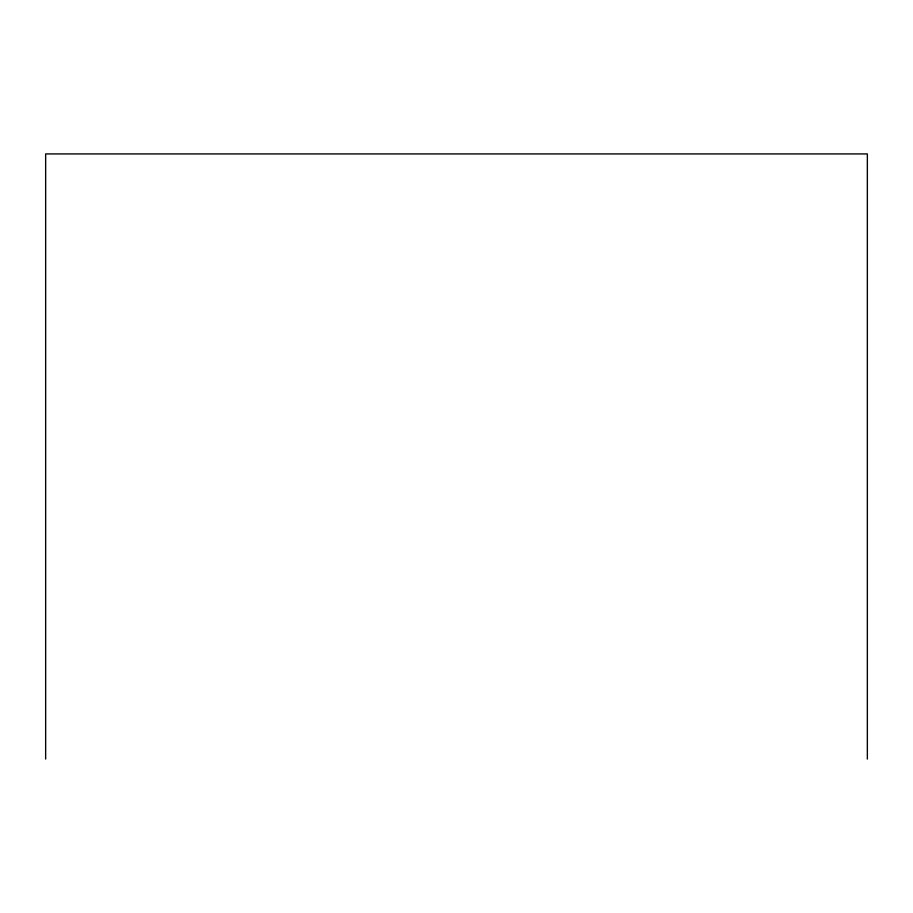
<?xml version="1.0" encoding="UTF-8"?>
<svg xmlns="http://www.w3.org/2000/svg" width="913" height="913" viewBox="0 0 913 913"><rect width="100%" height="100%" fill="white"/><g stroke="black" fill="none" stroke-linecap="round" stroke-linejoin="round"><path stroke-width="1.37" d="M867.35 759.068L867.35 153.932L45.65 153.932L45.65 759.068"/></g></svg>
